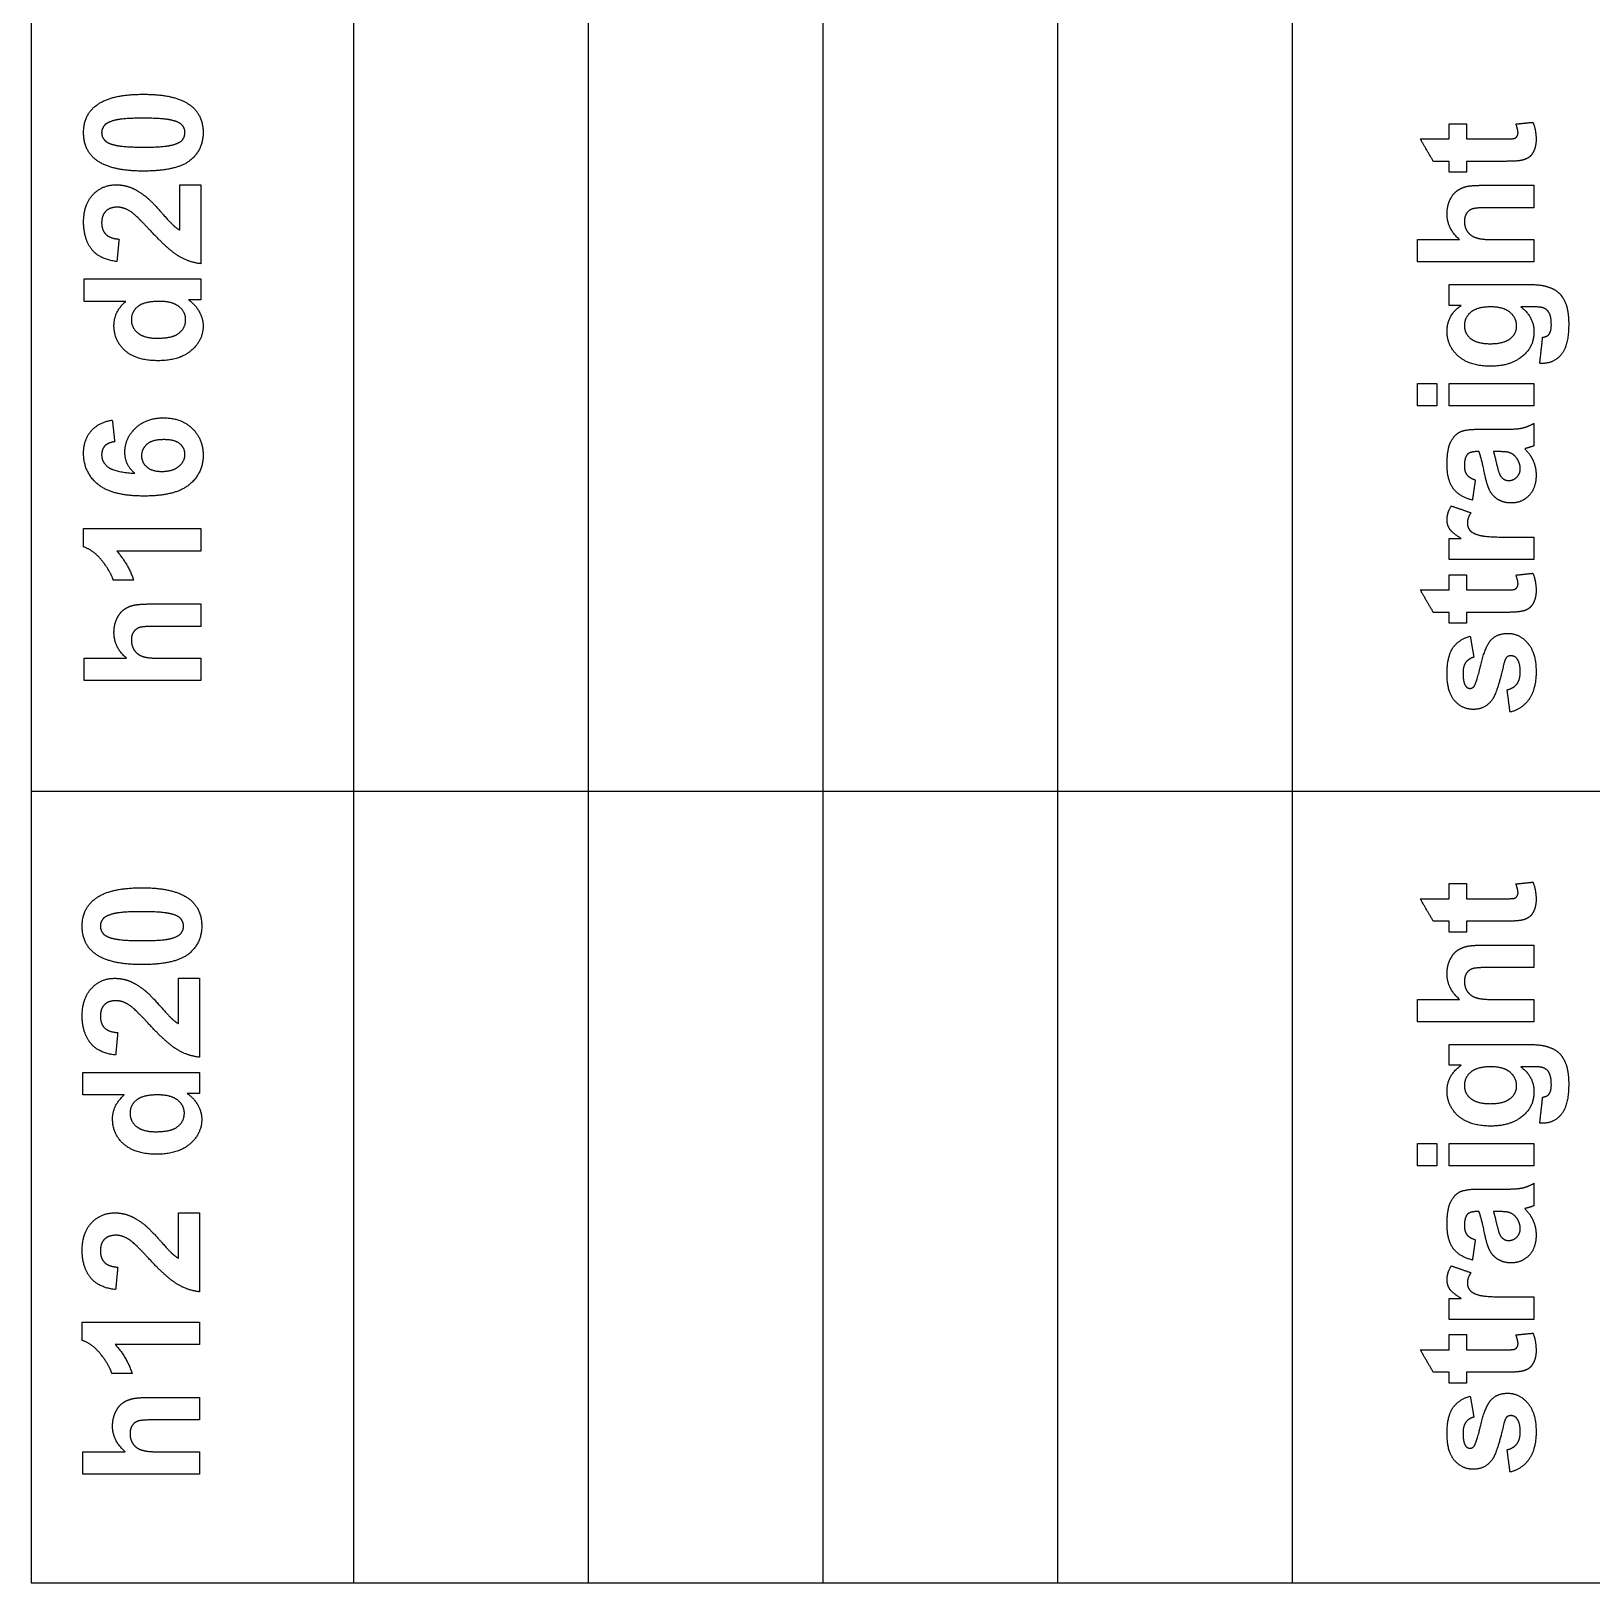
# Model space of a CAD drawing. Header units: millimetres. Extents: x 204 to 474, y 29 to 299.
# Drawn here: x 204.4 to 337.4, y 29.1 to 161.4 of the extents above; entities that cross this region are included whole.
import ezdxf

# ---------------------------------------------------------------- set-up
doc = ezdxf.new("R2010")
doc.units = ezdxf.units.MM
doc.header["$MEASUREMENT"] = 0
doc.layers.add('planar', color=12, linetype='Continuous', true_color=0xc80000)

msp = doc.modelspace()

# ---------------------------------------------------------------- linework, layer by layer
at = {"layer": 'planar'}
msp.add_lwpolyline([(204.38, 29.09), (474.38, 29.09), (474.38, 299.09), (204.38, 299.09)], close=True, dxfattribs=at)
for points in [[(231.87, 164.09), (231.87, 96.59)], [(251.87, 164.09), (251.87, 96.59)], [(271.87, 164.09), (271.87, 96.59)], [(291.87, 164.09), (291.87, 96.59)], [(311.87, 164.09), (311.87, 96.59)], [(204.38, 96.59), (474.38, 96.59)], [(231.87, 96.59), (231.87, 29.09)], [(251.87, 96.59), (251.87, 29.09)], [(271.87, 96.59), (271.87, 29.09)], [(291.87, 96.59), (291.87, 29.09)], [(311.87, 96.59), (311.87, 29.09)]]:
    msp.add_lwpolyline(points, dxfattribs=at)
for points in [[(209.88, 155.02), (211.11, 156.01), (213.95, 156.01)], [(213.95, 156.01), (216.78, 156.01), (218.01, 155.02)], [(208.85, 152.74), (208.85, 154.2), (209.88, 155.02)], [(218.01, 155.02), (219.04, 154.2), (219.04, 152.74)], [(210.62, 153.35), (210.39, 153.08), (210.39, 152.74)], [(211.51, 153.79), (210.84, 153.62), (210.62, 153.35)], [(213.95, 153.97), (212.17, 153.97), (211.51, 153.79)], [(216.47, 153.77), (215.72, 153.97), (213.95, 153.97)], [(217.27, 153.35), (217.04, 153.62), (216.47, 153.77)], [(217.49, 152.74), (217.49, 153.08), (217.27, 153.35)], [(325.27, 153.5), (326.01, 153.5), (326.75, 153.5)], [(325.27, 152.2), (325.27, 152.85), (325.27, 153.5)], [(326.75, 153.5), (326.75, 152.85), (326.75, 152.2)], [(330.95, 153.47), (331.67, 153.55), (332.4, 153.62)], [(331.13, 152.72), (331.13, 152.98), (330.95, 153.47)], [(332.4, 153.62), (332.67, 152.97), (332.67, 152.14)], [(209.87, 150.45), (208.85, 151.27), (208.85, 152.74)], [(210.39, 152.74), (210.39, 152.39), (210.62, 152.12)], [(210.62, 152.12), (210.84, 151.85), (211.42, 151.7)], [(211.42, 151.7), (212.17, 151.5), (213.95, 151.5)], [(213.95, 151.5), (215.72, 151.5), (216.39, 151.68)], [(216.39, 151.68), (217.05, 151.85), (217.27, 152.12)], [(217.27, 152.12), (217.49, 152.39), (217.49, 152.74)], [(219.04, 152.74), (219.04, 151.27), (217.92, 150.36)], [(323.91, 150.29), (323.35, 151.25), (322.8, 152.2)], [(322.8, 152.2), (324.03, 152.2), (325.27, 152.2)], [(326.75, 152.2), (328.24, 152.2), (329.73, 152.2)], [(329.73, 152.2), (330.64, 152.2), (330.79, 152.24)], [(330.79, 152.24), (330.94, 152.28), (331.03, 152.41)], [(331.03, 152.41), (331.13, 152.54), (331.13, 152.72)], [(332.67, 152.14), (332.67, 151.63), (332.5, 151.22)], [(213.93, 149.46), (211.11, 149.46), (209.87, 150.45)], [(217.92, 150.36), (216.8, 149.46), (213.93, 149.46)], [(331.29, 150.35), (330.95, 150.29), (329.93, 150.29)], [(332.04, 150.62), (331.77, 150.43), (331.29, 150.35)], [(332.5, 151.22), (332.32, 150.81), (332.04, 150.62)], [(325.27, 150.29), (324.59, 150.29), (323.91, 150.29)], [(325.27, 149.37), (325.27, 149.83), (325.27, 150.29)], [(326.75, 149.37), (326.01, 149.37), (325.27, 149.37)], [(329.93, 150.29), (328.34, 150.29), (326.75, 150.29)], [(326.75, 150.29), (326.75, 149.83), (326.75, 149.37)], [(209.64, 147.44), (210.44, 148.29), (211.62, 148.29)], [(211.62, 148.29), (212.29, 148.29), (212.89, 148.05)], [(212.89, 148.05), (213.5, 147.8), (214.17, 147.27)], [(217.06, 148.29), (217.95, 148.29), (218.85, 148.29)], [(217.06, 144.42), (217.06, 146.35), (217.06, 148.29)], [(218.85, 148.29), (218.85, 144.93), (218.85, 141.56)], [(325.33, 147), (325.57, 147.53), (325.95, 147.79)], [(325.95, 147.79), (326.34, 148.06), (326.8, 148.16)], [(326.8, 148.16), (327.26, 148.25), (328.24, 148.25)], [(328.24, 148.25), (330.36, 148.25), (332.49, 148.25)], [(332.49, 148.25), (332.49, 147.3), (332.49, 146.34)], [(208.85, 145.1), (208.85, 146.59), (209.64, 147.44)], [(211.72, 146.38), (211.08, 146.38), (210.74, 146.03)], [(212.9, 145.98), (212.3, 146.38), (211.72, 146.38)], [(214.17, 147.27), (214.61, 146.92), (215.43, 145.99)], [(325.08, 145.82), (325.08, 146.47), (325.33, 147)], [(328.67, 146.34), (327.54, 146.34), (327.23, 146.23)], [(332.49, 146.34), (330.58, 146.34), (328.67, 146.34)], [(209.51, 142.83), (208.85, 143.73), (208.85, 145.1)], [(210.74, 146.03), (210.39, 145.67), (210.39, 145.05)], [(210.39, 145.05), (210.39, 144.44), (210.74, 144.08)], [(214.54, 144.39), (213.33, 145.69), (212.9, 145.98)], [(215.43, 145.99), (216.26, 145.06), (216.53, 144.81)], [(326.15, 143.62), (325.08, 144.54), (325.08, 145.82)], [(326.74, 145.85), (326.56, 145.58), (326.56, 145.17)], [(326.56, 145.17), (326.56, 144.7), (326.79, 144.34)], [(327.23, 146.23), (326.92, 146.13), (326.74, 145.85)], [(210.74, 144.08), (211.08, 143.72), (211.87, 143.66)], [(216.94, 142.22), (216.03, 142.77), (214.54, 144.39)], [(216.53, 144.81), (216.8, 144.57), (217.06, 144.42)], [(326.79, 144.34), (327.03, 143.97), (327.49, 143.8)], [(327.49, 143.8), (327.96, 143.62), (328.87, 143.62)], [(211.69, 141.75), (210.17, 141.92), (209.51, 142.83)], [(211.87, 143.66), (211.78, 142.71), (211.69, 141.75)], [(322.55, 143.62), (324.35, 143.62), (326.15, 143.62)], [(322.55, 141.71), (322.55, 142.67), (322.55, 143.62)], [(328.87, 143.62), (330.68, 143.62), (332.49, 143.62)], [(332.49, 143.62), (332.49, 142.67), (332.49, 141.71)], [(218.85, 141.56), (217.84, 141.67), (216.94, 142.22)], [(332.49, 141.71), (327.52, 141.71), (322.55, 141.71)], [(208.91, 138.35), (208.91, 139.31), (208.91, 140.27)], [(208.91, 140.27), (213.88, 140.27), (218.85, 140.27)], [(218.85, 140.27), (218.85, 139.37), (218.85, 138.48)], [(325.27, 138.01), (325.27, 138.9), (325.27, 139.8)], [(325.27, 139.8), (328.52, 139.8), (331.77, 139.8)], [(331.77, 139.8), (333.05, 139.8), (333.68, 139.59)], [(218.85, 138.48), (218.32, 138.48), (217.8, 138.48)], [(217.8, 138.48), (218.41, 138.04), (218.72, 137.45)], [(333.68, 139.59), (334.32, 139.38), (334.68, 139)], [(334.68, 139), (335.04, 138.63), (335.25, 138)], [(212.44, 138.35), (210.68, 138.35), (208.91, 138.35)], [(211.44, 136.29), (211.44, 137.48), (212.44, 138.35)], [(213.48, 137.91), (212.92, 137.47), (212.92, 136.78)], [(215.29, 138.35), (214.03, 138.35), (213.48, 137.91)], [(216.99, 137.9), (216.42, 138.35), (215.29, 138.35)], [(217.55, 136.79), (217.55, 137.44), (216.99, 137.9)], [(218.72, 137.45), (219.04, 136.86), (219.04, 136.26)], [(325.08, 135.82), (325.08, 137.14), (326.27, 138.01)], [(326.27, 138.01), (325.77, 138.01), (325.27, 138.01)], [(327.11, 137.43), (326.56, 136.98), (326.56, 136.28)], [(328.8, 137.88), (327.67, 137.88), (327.11, 137.43)], [(330.45, 137.41), (329.9, 137.88), (328.8, 137.88)], [(331.01, 136.25), (331.01, 136.94), (330.45, 137.41)], [(332.41, 137.88), (331.89, 137.88), (331.37, 137.88)], [(331.37, 137.88), (332.49, 137.04), (332.49, 135.75)], [(333.27, 137.8), (333.04, 137.88), (332.41, 137.88)], [(333.75, 137.43), (333.6, 137.67), (333.27, 137.8)], [(333.97, 136.36), (333.97, 137.07), (333.75, 137.43)], [(335.25, 138), (335.45, 137.37), (335.45, 136.4)], [(212.4, 134.14), (211.44, 134.99), (211.44, 136.29)], [(212.92, 136.78), (212.92, 136.11), (213.47, 135.66)], [(216.8, 135.52), (217.55, 135.98), (217.55, 136.79)], [(219.04, 136.26), (219.04, 135.04), (218.03, 134.16)], [(326.04, 133.68), (325.08, 134.54), (325.08, 135.82)], [(326.56, 136.28), (326.56, 135.61), (327.1, 135.17)], [(330.47, 135.17), (331.01, 135.61), (331.01, 136.25)], [(332.49, 135.75), (332.49, 134.32), (331.25, 133.48)], [(333.76, 135.53), (333.97, 135.79), (333.97, 136.36)], [(335.45, 136.4), (335.45, 134.58), (334.82, 133.82)], [(213.47, 135.66), (214.02, 135.21), (215.1, 135.21)], [(215.1, 135.21), (216.27, 135.21), (216.8, 135.52)], [(327.1, 135.17), (327.65, 134.74), (328.76, 134.74)], [(328.76, 134.74), (329.92, 134.74), (330.47, 135.17)], [(332.98, 133.07), (333.11, 134.18), (333.23, 135.29)], [(333.23, 135.29), (333.62, 135.34), (333.76, 135.53)], [(215.21, 133.29), (213.36, 133.29), (212.4, 134.14)], [(218.03, 134.16), (217.02, 133.29), (215.21, 133.29)], [(328.83, 132.82), (327, 132.82), (326.04, 133.68)], [(331.25, 133.48), (330.28, 132.82), (328.83, 132.82)], [(333.21, 133.06), (333.12, 133.06), (332.98, 133.07)], [(334.82, 133.82), (334.19, 133.06), (333.21, 133.06)], [(322.55, 129.43), (322.55, 130.38), (322.55, 131.34)], [(322.55, 131.34), (323.38, 131.34), (324.22, 131.34)], [(324.22, 131.34), (324.22, 130.38), (324.22, 129.43)], [(325.27, 129.43), (325.27, 130.38), (325.27, 131.34)], [(325.27, 131.34), (328.88, 131.34), (332.49, 131.34)], [(332.49, 131.34), (332.49, 130.38), (332.49, 129.43)], [(324.22, 129.43), (323.38, 129.43), (322.55, 129.43)], [(332.49, 129.43), (328.88, 129.43), (325.27, 129.43)], [(209.48, 127.28), (210.11, 128.03), (211.3, 128.23)], [(211.3, 128.23), (211.4, 127.3), (211.5, 126.38)], [(213.28, 127.55), (214.2, 128.42), (215.64, 128.42)], [(215.64, 128.42), (217.18, 128.42), (218.11, 127.52)], [(331.52, 127.56), (331.97, 127.66), (332.49, 127.95)], [(332.49, 127.95), (332.49, 126.99), (332.49, 126.03)], [(208.85, 125.4), (208.85, 126.53), (209.48, 127.28)], [(212.37, 125.48), (212.37, 126.69), (213.28, 127.55)], [(215.69, 126.56), (214.71, 126.56), (214.25, 126.17)], [(217.07, 126.2), (216.65, 126.56), (215.69, 126.56)], [(218.11, 127.52), (219.04, 126.62), (219.04, 125.21)], [(325.38, 126.34), (325.69, 126.95), (326.15, 127.2)], [(326.15, 127.2), (326.62, 127.45), (327.87, 127.45)], [(327.87, 127.45), (328.99, 127.45), (330.11, 127.45)], [(330.11, 127.45), (331.06, 127.45), (331.52, 127.56)], [(210.06, 122.76), (208.85, 123.78), (208.85, 125.4)], [(210.66, 126.02), (210.39, 125.73), (210.39, 125.26)], [(210.39, 125.26), (210.39, 124.65), (210.94, 124.22)], [(211.5, 126.38), (210.94, 126.31), (210.66, 126.02)], [(213.21, 123.69), (212.37, 124.41), (212.37, 125.48)], [(214.25, 126.17), (213.79, 125.78), (213.79, 125.19)], [(213.79, 125.19), (213.79, 124.63), (214.23, 124.24)], [(216.98, 124.29), (217.49, 124.73), (217.49, 125.29)], [(217.49, 125.29), (217.49, 125.84), (217.07, 126.2)], [(219.04, 125.21), (219.04, 123.7), (217.86, 122.72)], [(325.08, 124.47), (325.08, 125.72), (325.38, 126.34)], [(326.8, 125.28), (326.56, 125.03), (326.56, 124.32)], [(327.6, 125.54), (327.04, 125.54), (326.8, 125.28)], [(327.8, 125.54), (327.7, 125.54), (327.6, 125.54)], [(328.27, 123.72), (328.01, 125.03), (327.8, 125.54)], [(329.03, 125.54), (329.15, 125.19), (329.32, 124.42)], [(329.41, 125.54), (329.22, 125.54), (329.03, 125.54)], [(330.34, 125.47), (330.1, 125.54), (329.41, 125.54)], [(330.98, 125.03), (330.72, 125.36), (330.34, 125.47)], [(331.93, 125.85), (331.76, 125.8), (331.71, 125.78)], [(331.71, 125.78), (332.19, 125.29), (332.43, 124.74)], [(332.49, 126.03), (332.3, 125.96), (331.93, 125.85)], [(210.94, 124.22), (211.49, 123.8), (213.21, 123.69)], [(214.23, 124.24), (214.66, 123.85), (215.52, 123.85)], [(215.52, 123.85), (216.46, 123.85), (216.98, 124.29)], [(325.61, 122.39), (325.08, 123.09), (325.08, 124.47)], [(326.56, 124.32), (326.56, 123.83), (326.77, 123.57)], [(328.71, 122.24), (328.46, 122.76), (328.27, 123.72)], [(329.32, 124.42), (329.49, 123.66), (329.66, 123.43)], [(331.32, 124.09), (331.32, 124.58), (330.98, 125.03)], [(331.02, 123.36), (331.32, 123.64), (331.32, 124.09)], [(332.43, 124.74), (332.67, 124.18), (332.67, 123.55)], [(214.01, 121.75), (211.27, 121.75), (210.06, 122.76)], [(217.86, 122.72), (216.69, 121.75), (214.01, 121.75)], [(326.77, 123.57), (326.97, 123.3), (327.49, 123.13)], [(327.49, 123.13), (327.36, 122.27), (327.24, 121.4)], [(329.66, 123.43), (329.92, 123.07), (330.33, 123.07)], [(330.33, 123.07), (330.73, 123.07), (331.02, 123.36)], [(332.67, 123.55), (332.67, 122.44), (332.07, 121.8)], [(327.24, 121.4), (326.14, 121.69), (325.61, 122.39)], [(329.45, 121.44), (328.97, 121.73), (328.71, 122.24)], [(330.54, 121.16), (329.93, 121.16), (329.45, 121.44)], [(332.07, 121.8), (331.46, 121.16), (330.54, 121.16)], [(325.08, 119.7), (325.08, 120.33), (325.44, 120.91)], [(325.44, 120.91), (326.28, 120.62), (327.12, 120.32)], [(327.12, 120.32), (326.81, 119.86), (326.81, 119.47)], [(208.85, 117.42), (208.85, 118.19), (208.85, 118.97)], [(208.85, 118.97), (213.85, 118.97), (218.85, 118.97)], [(218.85, 118.97), (218.85, 118.01), (218.85, 117.06)], [(325.32, 118.92), (325.08, 119.26), (325.08, 119.7)], [(326.29, 118.13), (325.56, 118.57), (325.32, 118.92)], [(326.81, 119.47), (326.81, 119.09), (327.03, 118.82)], [(327.03, 118.82), (327.25, 118.56), (327.83, 118.41)], [(327.83, 118.41), (328.41, 118.25), (330.25, 118.25)], [(210.45, 116.21), (209.76, 117.09), (208.85, 117.42)], [(325.27, 116.34), (325.27, 117.24), (325.27, 118.13)], [(325.27, 118.13), (325.78, 118.13), (326.29, 118.13)], [(330.25, 118.25), (331.37, 118.25), (332.49, 118.25)], [(332.49, 118.25), (332.49, 117.3), (332.49, 116.34)], [(211.38, 114.59), (211.13, 115.34), (210.45, 116.21)], [(218.85, 117.06), (215.26, 117.06), (211.67, 117.06)], [(211.67, 117.06), (212.64, 116.01), (213.11, 114.59)], [(332.49, 116.34), (328.88, 116.34), (325.27, 116.34)], [(213.11, 114.59), (212.24, 114.59), (211.38, 114.59)], [(325.27, 115.04), (326.01, 115.04), (326.75, 115.04)], [(325.27, 113.75), (325.27, 114.4), (325.27, 115.04)], [(326.75, 115.04), (326.75, 114.4), (326.75, 113.75)], [(330.95, 115.01), (331.67, 115.09), (332.4, 115.17)], [(331.13, 114.27), (331.13, 114.52), (330.95, 115.01)], [(332.4, 115.17), (332.67, 114.51), (332.67, 113.68)], [(323.91, 111.83), (323.35, 112.79), (322.8, 113.75)], [(322.8, 113.75), (324.03, 113.75), (325.27, 113.75)], [(326.75, 113.75), (328.24, 113.75), (329.73, 113.75)], [(329.73, 113.75), (330.64, 113.75), (330.79, 113.78)], [(330.79, 113.78), (330.94, 113.82), (331.03, 113.95)], [(331.03, 113.95), (331.13, 114.08), (331.13, 114.27)], [(332.67, 113.68), (332.67, 113.17), (332.5, 112.76)], [(211.69, 111.3), (211.93, 111.82), (212.32, 112.09)], [(212.32, 112.09), (212.7, 112.36), (213.16, 112.45)], [(213.16, 112.45), (213.63, 112.55), (214.6, 112.55)], [(214.6, 112.55), (216.73, 112.55), (218.85, 112.55)], [(218.85, 112.55), (218.85, 111.59), (218.85, 110.64)], [(325.27, 111.83), (324.59, 111.83), (323.91, 111.83)], [(325.27, 110.91), (325.27, 111.37), (325.27, 111.83)], [(329.93, 111.83), (328.34, 111.83), (326.75, 111.83)], [(326.75, 111.83), (326.75, 111.37), (326.75, 110.91)], [(331.29, 111.9), (330.95, 111.83), (329.93, 111.83)], [(332.04, 112.16), (331.77, 111.97), (331.29, 111.9)], [(332.5, 112.76), (332.32, 112.35), (332.04, 112.16)], [(211.44, 110.11), (211.44, 110.77), (211.69, 111.3)], [(213.59, 110.53), (213.28, 110.42), (213.1, 110.15)], [(215.03, 110.64), (213.9, 110.64), (213.59, 110.53)], [(218.85, 110.64), (216.94, 110.64), (215.03, 110.64)], [(326.75, 110.91), (326.01, 110.91), (325.27, 110.91)], [(212.52, 107.92), (211.44, 108.84), (211.44, 110.11)], [(213.1, 110.15), (212.92, 109.88), (212.92, 109.47)], [(212.92, 109.47), (212.92, 109), (213.16, 108.63)], [(325.58, 108.81), (326.08, 109.53), (327.06, 109.8)], [(327.06, 109.8), (327.21, 108.9), (327.36, 108.01)], [(327.95, 107.32), (328.3, 108.84), (328.81, 109.45)], [(328.81, 109.45), (329.32, 110.04), (330.24, 110.04)], [(330.24, 110.04), (331.24, 110.04), (331.95, 109.22)], [(331.95, 109.22), (332.67, 108.39), (332.67, 106.77)], [(208.91, 107.92), (210.71, 107.92), (212.52, 107.92)], [(208.91, 106.01), (208.91, 106.96), (208.91, 107.92)], [(213.16, 108.63), (213.39, 108.26), (213.85, 108.09)], [(213.85, 108.09), (214.32, 107.92), (215.23, 107.92)], [(215.23, 107.92), (217.04, 107.92), (218.85, 107.92)], [(218.85, 107.92), (218.85, 106.96), (218.85, 106.01)], [(325.08, 106.6), (325.08, 108.08), (325.58, 108.81)], [(327.36, 108.01), (326.92, 107.89), (326.68, 107.57)], [(330.15, 107.99), (330.02, 107.85), (329.9, 107.35)], [(330.52, 108.13), (330.3, 108.13), (330.15, 107.99)], [(331.04, 107.88), (330.84, 108.13), (330.52, 108.13)], [(331.32, 106.77), (331.32, 107.51), (331.04, 107.88)], [(325.73, 104.3), (325.08, 105.05), (325.08, 106.6)], [(326.68, 107.57), (326.44, 107.25), (326.44, 106.65)], [(326.44, 106.65), (326.44, 105.9), (326.65, 105.57)], [(327.4, 105.54), (327.59, 105.8), (327.95, 107.32)], [(329.9, 107.35), (329.38, 105.04), (328.95, 104.42)], [(331.03, 105.72), (331.32, 106.1), (331.32, 106.77)], [(332.67, 106.77), (332.67, 105.3), (332.08, 104.44)], [(218.85, 106.01), (213.88, 106.01), (208.91, 106.01)], [(326.65, 105.57), (326.81, 105.35), (327.05, 105.35)], [(327.05, 105.35), (327.25, 105.35), (327.4, 105.54)], [(330.2, 105.23), (330.75, 105.35), (331.03, 105.72)], [(330.45, 103.32), (330.33, 104.27), (330.2, 105.23)], [(327.32, 103.56), (326.37, 103.56), (325.73, 104.3)], [(328.95, 104.42), (328.36, 103.56), (327.32, 103.56)], [(332.08, 104.44), (331.48, 103.58), (330.45, 103.32)], [(209.77, 87.36), (210.99, 88.35), (213.83, 88.35)], [(213.83, 88.35), (216.66, 88.35), (217.9, 87.36)], [(325.27, 88.71), (326.01, 88.71), (326.75, 88.71)], [(325.27, 87.41), (325.27, 88.06), (325.27, 88.71)], [(326.75, 88.71), (326.75, 88.06), (326.75, 87.41)], [(330.95, 88.68), (331.67, 88.75), (332.4, 88.83)], [(331.13, 87.93), (331.13, 88.19), (330.95, 88.68)], [(331.03, 87.61), (331.13, 87.74), (331.13, 87.93)], [(332.4, 88.83), (332.67, 88.17), (332.67, 87.34)], [(208.73, 85.08), (208.73, 86.54), (209.77, 87.36)], [(217.9, 87.36), (218.92, 86.54), (218.92, 85.08)], [(323.91, 85.5), (323.35, 86.45), (322.8, 87.41)], [(322.8, 87.41), (324.03, 87.41), (325.27, 87.41)], [(326.75, 87.41), (328.24, 87.41), (329.73, 87.41)], [(329.73, 87.41), (330.64, 87.41), (330.79, 87.45)], [(330.79, 87.45), (330.94, 87.48), (331.03, 87.61)], [(332.67, 87.34), (332.67, 86.83), (332.5, 86.42)], [(210.5, 85.69), (210.28, 85.42), (210.28, 85.08)], [(211.39, 86.13), (210.72, 85.96), (210.5, 85.69)], [(213.83, 86.31), (212.05, 86.31), (211.39, 86.13)], [(216.35, 86.11), (215.6, 86.31), (213.83, 86.31)], [(217.15, 85.69), (216.93, 85.96), (216.35, 86.11)], [(217.37, 85.08), (217.37, 85.42), (217.15, 85.69)], [(325.27, 85.5), (324.59, 85.5), (323.91, 85.5)], [(325.27, 84.57), (325.27, 85.03), (325.27, 85.5)], [(329.93, 85.5), (328.34, 85.5), (326.75, 85.5)], [(326.75, 85.5), (326.75, 85.03), (326.75, 84.57)], [(331.29, 85.56), (330.95, 85.5), (329.93, 85.5)], [(332.04, 85.82), (331.77, 85.63), (331.29, 85.56)], [(332.5, 86.42), (332.32, 86.01), (332.04, 85.82)], [(209.75, 82.79), (208.73, 83.61), (208.73, 85.08)], [(210.28, 85.08), (210.28, 84.73), (210.5, 84.46)], [(210.5, 84.46), (210.72, 84.19), (211.3, 84.04)], [(211.3, 84.04), (212.05, 83.84), (213.83, 83.84)], [(213.83, 83.84), (215.6, 83.84), (216.27, 84.02)], [(216.27, 84.02), (216.93, 84.19), (217.15, 84.46)], [(217.15, 84.46), (217.37, 84.73), (217.37, 85.08)], [(218.92, 85.08), (218.92, 83.6), (217.8, 82.7)], [(326.75, 84.57), (326.01, 84.57), (325.27, 84.57)], [(213.81, 81.8), (210.99, 81.8), (209.75, 82.79)], [(217.8, 82.7), (216.68, 81.8), (213.81, 81.8)], [(325.33, 82.2), (325.57, 82.73), (325.95, 83)], [(325.95, 83), (326.34, 83.26), (326.8, 83.36)], [(326.8, 83.36), (327.26, 83.46), (328.24, 83.46)], [(328.24, 83.46), (330.36, 83.46), (332.49, 83.46)], [(332.49, 83.46), (332.49, 82.5), (332.49, 81.55)], [(325.08, 81.02), (325.08, 81.68), (325.33, 82.2)], [(327.23, 81.44), (326.92, 81.33), (326.74, 81.06)], [(328.67, 81.55), (327.54, 81.55), (327.23, 81.44)], [(332.49, 81.55), (330.58, 81.55), (328.67, 81.55)], [(209.53, 79.78), (210.32, 80.63), (211.5, 80.63)], [(211.5, 80.63), (212.17, 80.63), (212.78, 80.39)], [(212.78, 80.39), (213.38, 80.14), (214.05, 79.61)], [(216.94, 80.63), (217.84, 80.63), (218.73, 80.63)], [(216.94, 76.76), (216.94, 78.69), (216.94, 80.63)], [(218.73, 80.63), (218.73, 77.27), (218.73, 73.9)], [(326.15, 78.83), (325.08, 79.75), (325.08, 81.02)], [(326.74, 81.06), (326.56, 80.79), (326.56, 80.38)], [(326.56, 80.38), (326.56, 79.91), (326.79, 79.54)], [(208.73, 77.44), (208.73, 78.93), (209.53, 79.78)], [(211.61, 78.72), (210.96, 78.72), (210.62, 78.37)], [(212.78, 78.32), (212.19, 78.72), (211.61, 78.72)], [(214.05, 79.61), (214.49, 79.26), (215.32, 78.33)], [(322.55, 78.83), (324.35, 78.83), (326.15, 78.83)], [(322.55, 76.92), (322.55, 77.87), (322.55, 78.83)], [(326.79, 79.54), (327.03, 79.17), (327.49, 79)], [(327.49, 79), (327.96, 78.83), (328.87, 78.83)], [(328.87, 78.83), (330.68, 78.83), (332.49, 78.83)], [(332.49, 78.83), (332.49, 77.87), (332.49, 76.92)], [(209.39, 75.17), (208.73, 76.07), (208.73, 77.44)], [(210.62, 78.37), (210.28, 78.01), (210.28, 77.39)], [(210.28, 77.39), (210.28, 76.78), (210.62, 76.42)], [(214.42, 76.73), (213.21, 78.03), (212.78, 78.32)], [(215.32, 78.33), (216.14, 77.4), (216.41, 77.15)], [(210.62, 76.42), (210.96, 76.06), (211.76, 76)], [(211.76, 76), (211.67, 75.05), (211.58, 74.09)], [(216.82, 74.56), (215.91, 75.11), (214.42, 76.73)], [(216.41, 77.15), (216.68, 76.91), (216.94, 76.76)], [(332.49, 76.92), (327.52, 76.92), (322.55, 76.92)], [(211.58, 74.09), (210.06, 74.26), (209.39, 75.17)], [(218.73, 73.9), (217.72, 74.01), (216.82, 74.56)], [(325.27, 73.21), (325.27, 74.11), (325.27, 75)], [(325.27, 75), (328.52, 75), (331.77, 75)], [(331.77, 75), (333.05, 75), (333.68, 74.79)], [(333.68, 74.79), (334.32, 74.58), (334.68, 74.21)], [(325.08, 71.03), (325.08, 72.35), (326.27, 73.21)], [(326.27, 73.21), (325.77, 73.21), (325.27, 73.21)], [(334.68, 74.21), (335.04, 73.83), (335.25, 73.2)], [(335.25, 73.2), (335.45, 72.57), (335.45, 71.61)], [(208.79, 70.69), (208.79, 71.65), (208.79, 72.61)], [(208.79, 72.61), (213.76, 72.61), (218.73, 72.61)], [(218.73, 72.61), (218.73, 71.71), (218.73, 70.82)], [(327.11, 72.64), (326.56, 72.18), (326.56, 71.49)], [(328.8, 73.09), (327.67, 73.09), (327.11, 72.64)], [(330.45, 72.62), (329.9, 73.09), (328.8, 73.09)], [(331.01, 71.45), (331.01, 72.14), (330.45, 72.62)], [(332.41, 73.09), (331.89, 73.09), (331.37, 73.09)], [(331.37, 73.09), (332.49, 72.24), (332.49, 70.95)], [(333.27, 73), (333.04, 73.09), (332.41, 73.09)], [(333.75, 72.64), (333.6, 72.88), (333.27, 73)], [(333.97, 71.56), (333.97, 72.28), (333.75, 72.64)], [(212.32, 70.69), (210.56, 70.69), (208.79, 70.69)], [(211.32, 68.63), (211.32, 69.82), (212.32, 70.69)], [(215.17, 70.69), (213.91, 70.69), (213.36, 70.25)], [(216.87, 70.24), (216.3, 70.69), (215.17, 70.69)], [(218.73, 70.82), (218.21, 70.82), (217.68, 70.82)], [(217.68, 70.82), (218.29, 70.38), (218.61, 69.79)], [(326.04, 68.89), (325.08, 69.75), (325.08, 71.03)], [(326.56, 71.49), (326.56, 70.81), (327.1, 70.38)], [(330.47, 70.38), (331.01, 70.81), (331.01, 71.45)], [(332.49, 70.95), (332.49, 69.52), (331.25, 68.68)], [(333.23, 70.5), (333.62, 70.55), (333.76, 70.74)], [(333.76, 70.74), (333.97, 71), (333.97, 71.56)], [(335.45, 71.61), (335.45, 69.79), (334.82, 69.03)], [(213.36, 70.25), (212.81, 69.81), (212.81, 69.12)], [(217.44, 69.13), (217.44, 69.78), (216.87, 70.24)], [(218.61, 69.79), (218.92, 69.2), (218.92, 68.6)], [(327.1, 70.38), (327.65, 69.94), (328.76, 69.94)], [(328.76, 69.94), (329.92, 69.94), (330.47, 70.38)], [(332.98, 68.27), (333.11, 69.38), (333.23, 70.5)], [(212.29, 66.48), (211.32, 67.33), (211.32, 68.63)], [(212.81, 69.12), (212.81, 68.45), (213.35, 68)], [(213.35, 68), (213.9, 67.55), (214.99, 67.55)], [(214.99, 67.55), (216.16, 67.55), (216.68, 67.86)], [(216.68, 67.86), (217.44, 68.32), (217.44, 69.13)], [(218.92, 68.6), (218.92, 67.38), (217.91, 66.5)], [(328.83, 68.03), (327, 68.03), (326.04, 68.89)], [(331.25, 68.68), (330.28, 68.03), (328.83, 68.03)], [(333.21, 68.27), (333.12, 68.27), (332.98, 68.27)], [(334.82, 69.03), (334.19, 68.27), (333.21, 68.27)], [(322.55, 64.63), (322.55, 65.59), (322.55, 66.55)], [(322.55, 66.55), (323.38, 66.55), (324.22, 66.55)], [(324.22, 66.55), (324.22, 65.59), (324.22, 64.63)], [(325.27, 64.63), (325.27, 65.59), (325.27, 66.55)], [(325.27, 66.55), (328.88, 66.55), (332.49, 66.55)], [(332.49, 66.55), (332.49, 65.59), (332.49, 64.63)], [(215.09, 65.63), (213.25, 65.63), (212.29, 66.48)], [(217.91, 66.5), (216.9, 65.63), (215.09, 65.63)], [(324.22, 64.63), (323.38, 64.63), (322.55, 64.63)], [(332.49, 64.63), (328.88, 64.63), (325.27, 64.63)], [(326.15, 62.41), (326.62, 62.66), (327.87, 62.66)], [(327.87, 62.66), (328.99, 62.66), (330.11, 62.66)], [(330.11, 62.66), (331.06, 62.66), (331.52, 62.76)], [(331.52, 62.76), (331.97, 62.86), (332.49, 63.15)], [(332.49, 63.15), (332.49, 62.19), (332.49, 61.24)], [(325.08, 59.68), (325.08, 60.93), (325.38, 61.54)], [(325.38, 61.54), (325.69, 62.16), (326.15, 62.41)], [(332.49, 61.24), (332.3, 61.16), (331.93, 61.05)], [(209.53, 59.78), (210.32, 60.63), (211.5, 60.63)], [(211.5, 60.63), (212.17, 60.63), (212.78, 60.39)], [(212.78, 60.39), (213.38, 60.14), (214.05, 59.61)], [(216.94, 60.63), (217.84, 60.63), (218.73, 60.63)], [(216.94, 56.76), (216.94, 58.69), (216.94, 60.63)], [(218.73, 60.63), (218.73, 57.27), (218.73, 53.9)], [(326.8, 60.49), (326.56, 60.23), (326.56, 59.52)], [(327.6, 60.74), (327.04, 60.74), (326.8, 60.49)], [(327.8, 60.74), (327.7, 60.74), (327.6, 60.74)], [(328.27, 58.93), (328.01, 60.24), (327.8, 60.74)], [(329.03, 60.74), (329.15, 60.39), (329.32, 59.63)], [(329.41, 60.74), (329.22, 60.74), (329.03, 60.74)], [(330.34, 60.67), (330.1, 60.74), (329.41, 60.74)], [(330.98, 60.23), (330.72, 60.57), (330.34, 60.67)], [(331.32, 59.29), (331.32, 59.79), (330.98, 60.23)], [(331.93, 61.05), (331.76, 61.01), (331.71, 60.99)], [(331.71, 60.99), (332.19, 60.5), (332.43, 59.94)], [(332.43, 59.94), (332.67, 59.38), (332.67, 58.75)], [(208.73, 57.44), (208.73, 58.93), (209.53, 59.78)], [(211.61, 58.72), (210.96, 58.72), (210.62, 58.37)], [(212.78, 58.32), (212.19, 58.72), (211.61, 58.72)], [(214.05, 59.61), (214.49, 59.26), (215.32, 58.33)], [(325.61, 57.59), (325.08, 58.3), (325.08, 59.68)], [(326.56, 59.52), (326.56, 59.04), (326.77, 58.77)], [(326.77, 58.77), (326.97, 58.5), (327.49, 58.34)], [(328.71, 57.45), (328.46, 57.96), (328.27, 58.93)], [(329.32, 59.63), (329.49, 58.87), (329.66, 58.63)], [(329.66, 58.63), (329.92, 58.27), (330.33, 58.27)], [(330.33, 58.27), (330.73, 58.27), (331.02, 58.56)], [(331.02, 58.56), (331.32, 58.85), (331.32, 59.29)], [(332.67, 58.75), (332.67, 57.64), (332.07, 57)], [(209.39, 55.17), (208.73, 56.07), (208.73, 57.44)], [(210.62, 58.37), (210.28, 58.01), (210.28, 57.39)], [(210.28, 57.39), (210.28, 56.78), (210.62, 56.42)], [(214.42, 56.73), (213.21, 58.03), (212.78, 58.32)], [(215.32, 58.33), (216.14, 57.4), (216.41, 57.15)], [(327.24, 56.61), (326.14, 56.89), (325.61, 57.59)], [(327.49, 58.34), (327.36, 57.47), (327.24, 56.61)], [(329.45, 56.65), (328.97, 56.93), (328.71, 57.45)], [(210.62, 56.42), (210.96, 56.06), (211.76, 56)], [(211.76, 56), (211.67, 55.05), (211.58, 54.09)], [(216.82, 54.56), (215.91, 55.11), (214.42, 56.73)], [(216.41, 57.15), (216.68, 56.91), (216.94, 56.76)], [(325.08, 54.91), (325.08, 55.53), (325.44, 56.11)], [(325.44, 56.11), (326.28, 55.82), (327.12, 55.53)], [(330.54, 56.36), (329.93, 56.36), (329.45, 56.65)], [(332.07, 57), (331.46, 56.36), (330.54, 56.36)], [(211.58, 54.09), (210.06, 54.26), (209.39, 55.17)], [(218.73, 53.9), (217.72, 54.01), (216.82, 54.56)], [(325.32, 54.12), (325.08, 54.47), (325.08, 54.91)], [(327.12, 55.53), (326.81, 55.07), (326.81, 54.67)], [(326.81, 54.67), (326.81, 54.29), (327.03, 54.03)], [(325.27, 51.55), (325.27, 52.44), (325.27, 53.34)], [(325.27, 53.34), (325.78, 53.34), (326.29, 53.34)], [(326.29, 53.34), (325.56, 53.77), (325.32, 54.12)], [(327.03, 54.03), (327.25, 53.76), (327.83, 53.61)], [(327.83, 53.61), (328.41, 53.46), (330.25, 53.46)], [(330.25, 53.46), (331.37, 53.46), (332.49, 53.46)], [(332.49, 53.46), (332.49, 52.5), (332.49, 51.55)], [(208.73, 49.76), (208.73, 50.53), (208.73, 51.31)], [(208.73, 51.31), (213.73, 51.31), (218.73, 51.31)], [(218.73, 51.31), (218.73, 50.35), (218.73, 49.4)], [(332.49, 51.55), (328.88, 51.55), (325.27, 51.55)], [(210.33, 48.55), (209.65, 49.43), (208.73, 49.76)], [(218.73, 49.4), (215.14, 49.4), (211.55, 49.4)], [(211.55, 49.4), (212.52, 48.35), (212.99, 46.93)], [(325.27, 50.25), (326.01, 50.25), (326.75, 50.25)], [(325.27, 48.95), (325.27, 49.6), (325.27, 50.25)], [(326.75, 50.25), (326.75, 49.6), (326.75, 48.95)], [(330.95, 50.22), (331.67, 50.3), (332.4, 50.37)], [(331.13, 49.47), (331.13, 49.73), (330.95, 50.22)], [(331.03, 49.15), (331.13, 49.28), (331.13, 49.47)], [(332.4, 50.37), (332.67, 49.72), (332.67, 48.88)], [(211.26, 46.93), (211.02, 47.68), (210.33, 48.55)], [(323.91, 47.04), (323.35, 48), (322.8, 48.95)], [(322.8, 48.95), (324.03, 48.95), (325.27, 48.95)], [(326.75, 48.95), (328.24, 48.95), (329.73, 48.95)], [(329.73, 48.95), (330.64, 48.95), (330.79, 48.99)], [(330.79, 48.99), (330.94, 49.03), (331.03, 49.15)], [(332.5, 47.96), (332.32, 47.56), (332.04, 47.36)], [(332.67, 48.88), (332.67, 48.37), (332.5, 47.96)], [(212.99, 46.93), (212.13, 46.93), (211.26, 46.93)], [(325.27, 47.04), (324.59, 47.04), (323.91, 47.04)], [(325.27, 46.11), (325.27, 46.58), (325.27, 47.04)], [(329.93, 47.04), (328.34, 47.04), (326.75, 47.04)], [(326.75, 47.04), (326.75, 46.58), (326.75, 46.11)], [(331.29, 47.1), (330.95, 47.04), (329.93, 47.04)], [(332.04, 47.36), (331.77, 47.17), (331.29, 47.1)], [(326.75, 46.11), (326.01, 46.11), (325.27, 46.11)], [(328.81, 44.65), (329.32, 45.25), (330.24, 45.25)], [(330.24, 45.25), (331.24, 45.25), (331.95, 44.42)], [(211.57, 43.64), (211.82, 44.16), (212.2, 44.43)], [(212.2, 44.43), (212.58, 44.69), (213.04, 44.79)], [(213.04, 44.79), (213.51, 44.89), (214.48, 44.89)], [(214.48, 44.89), (216.61, 44.89), (218.73, 44.89)], [(218.73, 44.89), (218.73, 43.93), (218.73, 42.98)], [(325.08, 41.81), (325.08, 43.29), (325.58, 44.01)], [(325.58, 44.01), (326.08, 44.73), (327.06, 45)], [(327.06, 45), (327.21, 44.11), (327.36, 43.21)], [(327.95, 42.53), (328.3, 44.05), (328.81, 44.65)], [(331.95, 44.42), (332.67, 43.59), (332.67, 41.97)], [(211.32, 42.45), (211.32, 43.11), (211.57, 43.64)], [(213.47, 42.87), (213.17, 42.76), (212.99, 42.49)], [(214.92, 42.98), (213.78, 42.98), (213.47, 42.87)], [(218.73, 42.98), (216.82, 42.98), (214.92, 42.98)], [(326.68, 42.77), (326.44, 42.45), (326.44, 41.85)], [(327.36, 43.21), (326.92, 43.1), (326.68, 42.77)], [(330.15, 43.2), (330.02, 43.06), (329.9, 42.56)], [(330.52, 43.34), (330.3, 43.34), (330.15, 43.2)], [(331.04, 43.08), (330.84, 43.34), (330.52, 43.34)], [(331.32, 41.97), (331.32, 42.71), (331.04, 43.08)], [(212.4, 40.26), (211.32, 41.18), (211.32, 42.45)], [(212.99, 42.49), (212.81, 42.22), (212.81, 41.81)], [(212.81, 41.81), (212.81, 41.34), (213.04, 40.97)], [(325.73, 39.51), (325.08, 40.25), (325.08, 41.81)], [(326.44, 41.85), (326.44, 41.1), (326.65, 40.77)], [(327.4, 40.75), (327.59, 41.01), (327.95, 42.53)], [(329.9, 42.56), (329.38, 40.25), (328.95, 39.63)], [(331.03, 40.93), (331.32, 41.3), (331.32, 41.97)], [(332.67, 41.97), (332.67, 40.5), (332.08, 39.64)], [(208.79, 40.26), (210.6, 40.26), (212.4, 40.26)], [(208.79, 38.35), (208.79, 39.3), (208.79, 40.26)], [(213.04, 40.97), (213.27, 40.6), (213.74, 40.43)], [(213.74, 40.43), (214.2, 40.26), (215.11, 40.26)], [(215.11, 40.26), (216.92, 40.26), (218.73, 40.26)], [(218.73, 40.26), (218.73, 39.3), (218.73, 38.35)], [(326.65, 40.77), (326.81, 40.56), (327.05, 40.56)], [(327.05, 40.56), (327.25, 40.56), (327.4, 40.75)], [(330.2, 40.43), (330.75, 40.56), (331.03, 40.93)], [(330.45, 38.52), (330.33, 39.48), (330.2, 40.43)], [(327.32, 38.77), (326.37, 38.77), (325.73, 39.51)], [(328.95, 39.63), (328.36, 38.77), (327.32, 38.77)], [(332.08, 39.64), (331.48, 38.79), (330.45, 38.52)], [(218.73, 38.35), (213.76, 38.35), (208.79, 38.35)]]:
    msp.add_open_spline(points, degree=2, dxfattribs=at)

doc.saveas('drawing.dxf')
